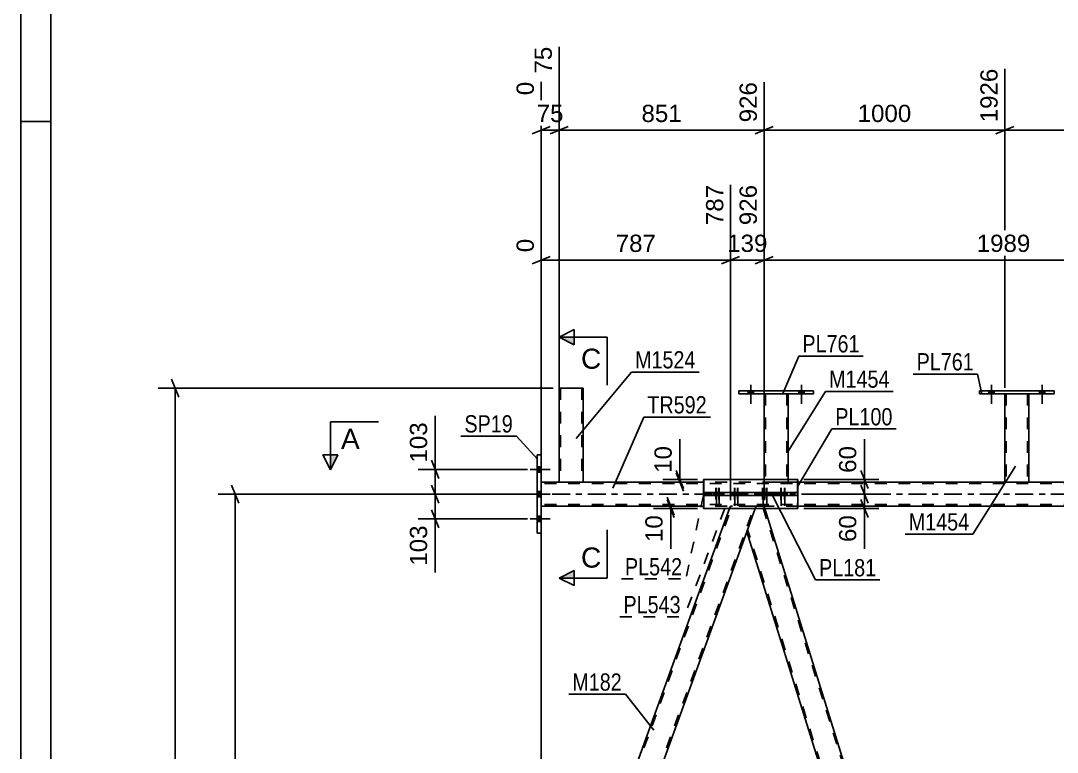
# Model space of a CAD drawing. Header units: millimetres. Extents: x -116 to 725, y -385 to 209.
# Drawn here: x -115.9 to 56.3, y -42.9 to 78.6 of the extents above; entities that cross this region are included whole.
import ezdxf

# ---------------------------------------------------------------- set-up
doc = ezdxf.new("R2010")
doc.units = ezdxf.units.MM
doc.linetypes.add('DXK_LINE_DOT2', pattern=[3.9198, 1.9599, -1.9599])
doc.linetypes.add('DXK_LINE_DOT3', pattern=[5.9187, 2.979, -0.9799, 0.9799, -0.9799])
doc.styles.add('Arial', font='arial.ttf', dxfattribs={"height": 0.2})
doc.styles.add('Arial Narrow', font='ARIALN.TTF', dxfattribs={"height": 0.2})

# ---------------------------------------------------------------- blocks, each defined once
blk = doc.blocks.new('Unknown-203724257-1113')
at = {"color": 5, "linetype": 'Continuous'}
for p, q in [((-115.93, 208.87), (-115.93, -385.13)), ((-110.93, 203.87), (-110.93, -380.13)), ((-110.93, 61.87), (-115.93, 61.87))]:
    blk.add_line(p, q, dxfattribs=at)
blk = doc.blocks.new('Part-203724257-5631 - 5151')
at = {"color": 7, "linetype": 'DXK_LINE_DOT2'}
for p, q in [((13.08, 0.24), (-2.53, 0.24)), ((-2.53, 0.24), (-2.53, -0.24)), ((4.04, 0.24), (4.04, -0.24)), ((6.39, -0.24), (6.39, 0.24)), ((13.08, 0.24), (13.08, -0.24)), ((13.08, -0.24), (-2.53, -0.24))]:
    blk.add_line(p, q, dxfattribs=at)
blk = doc.blocks.new('Part-203724257-5581 - 5151')
at = {"color": 7, "linetype": 'DXK_LINE_DOT2'}
for p, q in [((43.25, -123.22), (87.37, -2)), ((46.99, -123.22), (91.11, -2)), ((87.11, -2), (86.97, -2.4)), ((90.86, -2), (87.11, -2)), ((87.37, -2), (87.39, -2)), ((91.37, -2), (89.82, -6.25)), ((42.99, -123.22), (44.75, -118.4)), ((47.25, -123.22), (49, -118.4)), ((47.25, -123.22), (42.99, -123.22))]:
    blk.add_line(p, q, dxfattribs=at)
at = {"color": 2, "linetype": 'Continuous'}
for p, q in [((44.75, -118.4), (86.97, -2.4)), ((90.86, -2), (90.85, -2)), ((91.37, -2), (90.86, -2)), ((49, -118.4), (89.82, -6.25))]:
    blk.add_line(p, q, dxfattribs=at)
blk = doc.blocks.new('Bolt-203724257-5191 - 5151')
at = {"linetype": 'Continuous'}
for points in [[(4.91, 16.64), (5.79, 16.64), (5.79, 17.12), (4.91, 17.12)], [(13.31, 16.64), (14.19, 16.64), (14.19, 17.12), (13.31, 17.12)]]:
    blk.add_hatch(color=1, dxfattribs=at).paths.add_polyline_path(points)
at = {"color": 1, "linetype": 'Continuous'}
for p, q in [((5.35, 18.12), (5.35, 15)), ((13.75, 18.12), (13.75, 15)), ((4.91, 17.12), (4.91, 16.64)), ((5.79, 17.12), (5.79, 16.64)), ((13.31, 17.12), (13.31, 16.64)), ((14.19, 17.12), (14.19, 16.64))]:
    blk.add_line(p, q, dxfattribs=at)
blk = doc.blocks.new('Bolt-203724257-5192 - 5151')
at = {"linetype": 'Continuous'}
for points in [[(4.91, 16.64), (5.79, 16.64), (5.79, 17.12), (4.91, 17.12)], [(13.31, 16.64), (14.19, 16.64), (14.19, 17.12), (13.31, 17.12)]]:
    blk.add_hatch(color=1, dxfattribs=at).paths.add_polyline_path(points)
at = {"color": 1, "linetype": 'Continuous'}
for p, q in [((5.35, 18.12), (5.35, 15)), ((13.75, 18.12), (13.75, 15)), ((4.91, 17.12), (4.91, 16.64)), ((5.79, 17.12), (5.79, 16.64)), ((13.31, 17.12), (13.31, 16.64)), ((14.19, 17.12), (14.19, 16.64))]:
    blk.add_line(p, q, dxfattribs=at)
blk = doc.blocks.new('Bolt-203724257-5193 - 5151')
at = {"linetype": 'Continuous'}
for points in [[(44.91, 16.64), (45.79, 16.64), (45.79, 17.12), (44.91, 17.12)], [(53.31, 16.64), (54.19, 16.64), (54.19, 17.12), (53.31, 17.12)]]:
    blk.add_hatch(color=1, dxfattribs=at).paths.add_polyline_path(points)
at = {"color": 1, "linetype": 'Continuous'}
for p, q in [((45.35, 18.12), (45.35, 15)), ((53.75, 18.12), (53.75, 15)), ((44.91, 17.12), (44.91, 16.64)), ((45.79, 17.12), (45.79, 16.64)), ((53.31, 17.12), (53.31, 16.64)), ((54.19, 17.12), (54.19, 16.64))]:
    blk.add_line(p, q, dxfattribs=at)
blk = doc.blocks.new('Bolt-203724257-5194 - 5151')
at = {"linetype": 'Continuous'}
for points in [[(44.91, 16.64), (45.79, 16.64), (45.79, 17.12), (44.91, 17.12)], [(53.31, 16.64), (54.19, 16.64), (54.19, 17.12), (53.31, 17.12)]]:
    blk.add_hatch(color=1, dxfattribs=at).paths.add_polyline_path(points)
at = {"color": 1, "linetype": 'Continuous'}
for p, q in [((45.35, 18.12), (45.35, 15)), ((53.75, 18.12), (53.75, 15)), ((44.91, 17.12), (44.91, 16.64)), ((45.79, 17.12), (45.79, 16.64)), ((53.31, 17.12), (53.31, 16.64)), ((54.19, 17.12), (54.19, 16.64))]:
    blk.add_line(p, q, dxfattribs=at)
blk = doc.blocks.new('Bolt-203724257-5202 - 5151')
at = {"color": 1, "linetype": 'DXK_LINE_DOT2'}
for p, q in [((6.96, 0.24), (6.96, -0.24)), ((7.32, 1.04), (7.32, -1.96)), ((7.53, 0.24), (7.53, -0.24)), ((7.68, 0.24), (7.68, -0.24)), ((7.89, 1.04), (7.89, -1.96)), ((8.25, 0.24), (8.25, -0.24)), ((10, 0.24), (10, -0.24)), ((10.36, 1.04), (10.36, -1.96)), ((10.57, 0.24), (10.57, -0.24)), ((10.72, 0.24), (10.72, -0.24)), ((10.93, 1.04), (10.93, -1.96)), ((11.29, 0.24), (11.29, -0.24))]:
    blk.add_line(p, q, dxfattribs=at)
blk = doc.blocks.new('Part-203724257-5621 - 5151')
at = {"color": 2, "linetype": 'Continuous'}
for p, q in [((-42.14, -123.22), (1.83, -2.4)), ((-37.89, -123.22), (4.69, -6.25))]:
    blk.add_line(p, q, dxfattribs=at)
at = {"color": 7, "linetype": 'DXK_LINE_DOT2'}
for p, q in [((-41.89, -123.22), (2.23, -2)), ((-38.14, -123.22), (5.98, -2)), ((1.83, -2.4), (1.98, -2)), ((6.23, -2), (1.98, -2)), ((4.69, -6.25), (6.23, -2)), ((-37.89, -123.22), (-42.14, -123.22))]:
    blk.add_line(p, q, dxfattribs=at)
blk = doc.blocks.new('Bolt-203724257-5236 - 5151')
at = {"linetype": 'Continuous'}
for points in [[(-29.49, 3.66), (-29.49, 4.54), (-30.13, 4.54), (-30.13, 3.66)], [(-29.49, 3.66), (-29.49, 4.54), (-30.13, 4.54), (-30.13, 3.66)], [(-29.49, 3.66), (-29.49, 4.54), (-30.13, 4.54), (-30.13, 3.66)], [(-29.49, -0.44), (-29.49, 0.44), (-30.13, 0.44), (-30.13, -0.44)], [(-29.49, -0.44), (-29.49, 0.44), (-30.13, 0.44), (-30.13, -0.44)], [(-29.49, -4.54), (-29.49, -3.66), (-30.13, -3.66), (-30.13, -4.54)], [(-29.49, -4.54), (-29.49, -3.66), (-30.13, -3.66), (-30.13, -4.54)], [(-29.49, -4.54), (-29.49, -3.66), (-30.13, -3.66), (-30.13, -4.54)]]:
    blk.add_hatch(color=1, dxfattribs=at).paths.add_polyline_path(points)
at = {"color": 1, "linetype": 'Continuous'}
for p, q in [((-31.29, 4.1), (-27.97, 4.1)), ((-31.29, 4.1), (-27.97, 4.1)), ((-31.29, 4.1), (-27.97, 4.1)), ((-30.13, 4.54), (-29.49, 4.54)), ((-30.13, 4.54), (-29.49, 4.54)), ((-30.13, 4.54), (-29.49, 4.54)), ((-30.13, 3.66), (-29.49, 3.66)), ((-30.13, 3.66), (-29.49, 3.66)), ((-30.13, 3.66), (-29.49, 3.66)), ((-31.29, 0), (-27.97, 0)), ((-31.29, 0), (-27.97, 0)), ((-30.13, 0.44), (-29.49, 0.44)), ((-30.13, 0.44), (-29.49, 0.44)), ((-30.13, -0.44), (-29.49, -0.44)), ((-30.13, -0.44), (-29.49, -0.44)), ((-31.29, -4.1), (-27.97, -4.1)), ((-31.29, -4.1), (-27.97, -4.1)), ((-31.29, -4.1), (-27.97, -4.1)), ((-30.13, -3.66), (-29.49, -3.66)), ((-30.13, -3.66), (-29.49, -3.66)), ((-30.13, -3.66), (-29.49, -3.66)), ((-30.13, -4.54), (-29.49, -4.54)), ((-30.13, -4.54), (-29.49, -4.54)), ((-30.13, -4.54), (-29.49, -4.54))]:
    blk.add_line(p, q, dxfattribs=at)
blk = doc.blocks.new('Part-203724257-5247 - 5151')
at = {"color": 2, "linetype": 'Continuous'}
for p, q in [((-26.5, 2), (-29.49, 2)), ((-2.47, 2), (-22.5, 2)), ((47.55, 2), (13.17, 2)), ((82.11, 2), (51.55, 2)), ((-2.47, -2), (-29.49, -2)), ((82.11, -2), (13.17, -2))]:
    blk.add_line(p, q, dxfattribs=at)
at = {"color": 7, "linetype": 'DXK_LINE_DOT2'}
for p, q in [((-29.49, -2), (-29.49, 2)), ((623.74, 1.76), (-29.49, 1.76)), ((-22.5, 2), (-26.5, 2)), ((13.17, 2), (-2.47, 2)), ((51.55, 2), (47.55, 2)), ((623.74, -1.76), (-29.49, -1.76)), ((13.17, -2), (-2.47, -2))]:
    blk.add_line(p, q, dxfattribs=at)
at = {"color": 7, "linetype": 'DXK_LINE_DOT3'}
blk.add_line((-39.49, 0), (623.74, 0), dxfattribs=at)
blk = doc.blocks.new('Part-203724257-5252 - 5151')
at = {"color": 2, "linetype": 'Continuous'}
for p, q in [((3.35, 16.64), (3.35, 17.12)), ((3.35, 17.12), (15.75, 17.12)), ((15.75, 16.64), (3.35, 16.64)), ((15.75, 17.12), (15.75, 16.64))]:
    blk.add_line(p, q, dxfattribs=at)
blk = doc.blocks.new('Part-203724257-5267 - 5151')
at = {"color": 2, "linetype": 'Continuous'}
for p, q in [((-26.5, 17.6), (-26.5, 2)), ((-22.98, 17.6), (-26.5, 17.6)), ((-22.98, 17.6), (-22.5, 17.6)), ((-22.5, 17.6), (-22.5, 2)), ((-26.5, 2), (-22.54, 2)), ((-22.5, 2), (-22.54, 2))]:
    blk.add_line(p, q, dxfattribs=at)
at = {"color": 7, "linetype": 'DXK_LINE_DOT2'}
for p, q in [((-26.26, 17.6), (-26.26, 2)), ((-22.89, 17.6), (-22.81, 17.6)), ((-22.81, 17.6), (-22.8, 17.6)), ((-22.8, 17.6), (-22.76, 17.6)), ((-22.76, 17.6), (-22.74, 17.6)), ((-22.74, 17.6), (-22.74, 2)), ((-22.76, 2), (-22.74, 2))]:
    blk.add_line(p, q, dxfattribs=at)
blk = doc.blocks.new('Part-203724257-5272 - 5151')
at = {"color": 2, "linetype": 'Continuous'}
for p, q in [((43.35, 16.64), (43.35, 17.12)), ((43.35, 17.12), (55.75, 17.12)), ((55.75, 16.64), (43.35, 16.64)), ((55.75, 17.12), (55.75, 16.64))]:
    blk.add_line(p, q, dxfattribs=at)
blk = doc.blocks.new('Part-203724257-5277 - 5151')
at = {"color": 7, "linetype": 'DXK_LINE_DOT2'}
for p, q in [((47.55, 16.64), (47.55, 16.65)), ((47.55, 16.65), (47.55, 16.64)), ((47.58, 16.65), (47.55, 16.65)), ((47.55, 16.64), (47.55, 16.64)), ((47.55, 16.64), (47.58, 16.64)), ((47.69, 16.65), (47.58, 16.65)), ((47.58, 16.64), (47.69, 16.64)), ((47.84, 16.65), (47.69, 16.65)), ((47.69, 16.64), (47.84, 16.64)), ((47.79, 16.65), (47.79, 16.64)), ((47.79, 16.65), (47.79, 2)), ((47.79, 16.65), (47.8, 16.65)), ((47.8, 16.64), (47.79, 16.64)), ((47.8, 16.65), (47.86, 16.65)), ((47.86, 16.64), (47.8, 16.64)), ((51.25, 16.65), (47.84, 16.65)), ((51.25, 16.64), (47.84, 16.64)), ((47.86, 16.65), (47.93, 16.65)), ((51.16, 16.64), (47.86, 16.64)), ((51.24, 16.65), (47.93, 16.65)), ((51.24, 16.64), (51.16, 16.64)), ((51.24, 16.65), (51.29, 16.65)), ((51.29, 16.64), (51.24, 16.64)), ((51.41, 16.65), (51.25, 16.65)), ((51.25, 16.64), (51.41, 16.64)), ((51.29, 16.65), (51.31, 16.65)), ((51.31, 16.64), (51.29, 16.64)), ((51.31, 16.64), (51.31, 16.65)), ((51.31, 16.65), (51.31, 2)), ((51.51, 16.65), (51.41, 16.65)), ((51.41, 16.64), (51.51, 16.64)), ((51.55, 16.65), (51.51, 16.65)), ((51.51, 16.64), (51.55, 16.64)), ((51.55, 16.65), (51.55, 16.64)), ((51.55, 16.64), (51.55, 16.65)), ((51.55, 16.64), (51.55, 16.64)), ((47.55, 2), (47.58, 2)), ((47.58, 2), (47.69, 2)), ((47.69, 2), (47.84, 2)), ((47.8, 2), (47.79, 2)), ((47.79, 2), (47.8, 2)), ((47.86, 2), (47.8, 2)), ((47.8, 2), (47.84, 2)), ((51.25, 2), (47.84, 2)), ((47.84, 2), (47.86, 2)), ((51.16, 2), (47.86, 2)), ((47.86, 2), (47.93, 2)), ((51.29, 2), (47.93, 2)), ((51.24, 2), (51.16, 2)), ((51.29, 2), (51.24, 2)), ((51.25, 2), (51.41, 2)), ((51.31, 2), (51.29, 2)), ((51.29, 2), (51.31, 2)), ((51.41, 2), (51.51, 2)), ((51.51, 2), (51.55, 2))]:
    blk.add_line(p, q, dxfattribs=at)
at = {"color": 2, "linetype": 'Continuous'}
for p, q in [((47.55, 16.64), (47.55, 2)), ((51.55, 16.64), (51.55, 2)), ((47.58, 2), (47.55, 2)), ((47.69, 2), (47.58, 2)), ((47.84, 2), (47.69, 2)), ((51.25, 2), (47.84, 2)), ((51.41, 2), (51.25, 2)), ((51.51, 2), (51.41, 2)), ((51.55, 2), (51.51, 2))]:
    blk.add_line(p, q, dxfattribs=at)
blk = doc.blocks.new('Part-203724257-5317 - 5151')
at = {"color": 7, "linetype": 'DXK_LINE_DOT2'}
for p, q in [((7.55, 16.64), (7.55, 16.65)), ((7.55, 16.64), (7.55, 16.65)), ((7.58, 16.65), (7.55, 16.65)), ((7.55, 16.64), (7.55, 16.64)), ((7.55, 16.64), (7.58, 16.64)), ((7.69, 16.65), (7.58, 16.65)), ((7.58, 16.64), (7.69, 16.64)), ((7.84, 16.65), (7.69, 16.65)), ((7.69, 16.64), (7.84, 16.64)), ((7.79, 16.65), (7.79, 16.64)), ((7.79, 16.65), (7.79, 2)), ((7.79, 16.65), (7.8, 16.65)), ((7.8, 16.64), (7.79, 16.64)), ((7.8, 16.65), (7.86, 16.65)), ((7.86, 16.64), (7.8, 16.64)), ((11.25, 16.65), (7.84, 16.65)), ((11.25, 16.64), (7.84, 16.64)), ((7.86, 16.65), (7.93, 16.65)), ((11.16, 16.64), (7.86, 16.64)), ((11.24, 16.65), (7.93, 16.65)), ((11.24, 16.64), (11.16, 16.64)), ((11.24, 16.65), (11.29, 16.65)), ((11.29, 16.64), (11.24, 16.64)), ((11.41, 16.65), (11.25, 16.65)), ((11.25, 16.64), (11.41, 16.64)), ((11.29, 16.65), (11.31, 16.65)), ((11.31, 16.64), (11.29, 16.64)), ((11.31, 16.64), (11.31, 16.65)), ((11.31, 16.65), (11.31, 2)), ((11.51, 16.65), (11.41, 16.65)), ((11.41, 16.64), (11.51, 16.64)), ((11.55, 16.65), (11.51, 16.65)), ((11.51, 16.64), (11.55, 16.64)), ((11.55, 16.65), (11.55, 16.64)), ((11.55, 16.64), (11.55, 16.65)), ((11.55, 16.64), (11.55, 16.64)), ((7.55, 2.4), (7.55, 2)), ((7.58, 2), (7.55, 2)), ((7.55, 2), (7.58, 2)), ((7.69, 2), (7.58, 2)), ((7.58, 2), (7.69, 2)), ((7.84, 2), (7.69, 2)), ((7.69, 2), (7.84, 2)), ((7.8, 2), (7.79, 2)), ((7.79, 2), (7.8, 2)), ((7.86, 2), (7.8, 2)), ((7.8, 2), (7.86, 2)), ((11.25, 2), (7.84, 2)), ((11.25, 2), (7.84, 2)), ((11.16, 2), (7.86, 2)), ((7.86, 2), (7.93, 2)), ((11.24, 2), (7.93, 2)), ((11.24, 2), (11.16, 2)), ((11.29, 2), (11.24, 2)), ((11.24, 2), (11.29, 2)), ((11.25, 2), (11.41, 2)), ((11.41, 2), (11.25, 2)), ((11.31, 2), (11.29, 2)), ((11.29, 2), (11.31, 2)), ((11.41, 2), (11.51, 2)), ((11.51, 2), (11.41, 2)), ((11.51, 2), (11.55, 2)), ((11.55, 2), (11.51, 2)), ((11.55, 2.4), (11.55, 2))]:
    blk.add_line(p, q, dxfattribs=at)
at = {"color": 2, "linetype": 'Continuous'}
for p, q in [((7.55, 16.64), (7.55, 2.4)), ((11.55, 16.64), (11.55, 2.4))]:
    blk.add_line(p, q, dxfattribs=at)
blk = doc.blocks.new('Bolt-203724257-5653 - 5151')
at = {"linetype": 'Continuous'}
for points in [[(-0.01, 0.24), (-0.73, 0.24), (-0.73, -0.24), (-0.01, -0.24)], [(0.45, 0.24), (-0.27, 0.24), (-0.27, -0.24), (0.45, -0.24)], [(3.08, 0.24), (2.36, 0.24), (2.36, -0.24), (3.08, -0.24)], [(3.54, 0.24), (2.82, 0.24), (2.82, -0.24), (3.54, -0.24)]]:
    blk.add_hatch(color=1, dxfattribs=at).paths.add_polyline_path(points)
at = {"color": 1, "linetype": 'Continuous'}
for p, q in [((-0.73, 0.24), (-0.73, -0.24)), ((-0.37, 1.04), (-0.37, -1.96)), ((-0.27, 0.24), (-0.27, -0.24)), ((-0.01, 0.24), (-0.01, -0.24)), ((0.09, 1.04), (0.09, -1.96)), ((0.45, 0.24), (0.45, -0.24)), ((2.36, 0.24), (2.36, -0.24)), ((2.72, 1.04), (2.72, -1.96)), ((2.82, 0.24), (2.82, -0.24)), ((3.08, 0.24), (3.08, -0.24)), ((3.18, 1.04), (3.18, -1.96)), ((3.54, 0.24), (3.54, -0.24))]:
    blk.add_line(p, q, dxfattribs=at)
blk = doc.blocks.new('Part-203724257-5647 - 5151')
at = {"color": 2, "linetype": 'Continuous'}
for p, q in [((-2.47, 0.24), (-2.47, -0.24)), ((-2.47, 0.24), (13.17, 0.24)), ((4.1, -0.24), (4.1, 0.24)), ((6.46, -0.24), (6.46, 0.24)), ((13.17, 0.24), (13.17, -0.24)), ((-2.47, -0.24), (13.17, -0.24))]:
    blk.add_line(p, q, dxfattribs=at)
blk = doc.blocks.new('Part-203724257-5546 - 5151')
at = {"color": 2, "linetype": 'Continuous'}
for p, q in [((-30.13, 6.5), (-29.49, 6.5)), ((-30.13, 6.5), (-30.13, -6.5)), ((-29.49, 6.5), (-29.49, -6.5)), ((-29.49, -6.5), (-30.13, -6.5))]:
    blk.add_line(p, q, dxfattribs=at)
blk = doc.blocks.new('Bolt-203724257-5637 - 5151')
at = {"color": 1, "linetype": 'DXK_LINE_DOT2'}
for p, q in [((-0.8, 0.24), (-0.8, -0.24)), ((-0.44, 1.04), (-0.44, -1.96)), ((-0.33, 0.24), (-0.33, -0.24)), ((-0.08, 0.24), (-0.08, -0.24)), ((0.03, 1.04), (0.03, -1.96)), ((0.39, 0.24), (0.39, -0.24)), ((2.3, 0.24), (2.3, -0.24)), ((2.66, 1.04), (2.66, -1.96)), ((2.76, 0.24), (2.76, -0.24)), ((3.02, 0.24), (3.02, -0.24)), ((3.12, 1.04), (3.12, -1.96)), ((3.48, 0.24), (3.48, -0.24))]:
    blk.add_line(p, q, dxfattribs=at)
blk = doc.blocks.new('Part-203724257-5586 - 5151')
at = {"color": 2, "linetype": 'Continuous'}
for p, q in [((6.09, -2.4), (4.69, -6.25)), ((43.83, -118.4), (7.68, -2.4)), ((4.69, -6.25), (39.64, -118.4))]:
    blk.add_line(p, q, dxfattribs=at)
at = {"color": 7, "linetype": 'DXK_LINE_DOT2'}
for p, q in [((6.23, -2), (6.09, -2.4)), ((7.55, -2), (6.23, -2)), ((44.12, -120.12), (7.3, -2)), ((7.68, -2.4), (7.55, -2)), ((41.4, -123.22), (4.82, -5.88)), ((41.15, -123.22), (39.64, -118.4)), ((44.25, -119.75), (43.83, -118.4)), ((42.99, -123.22), (44.25, -119.75)), ((42.99, -123.22), (41.15, -123.22))]:
    blk.add_line(p, q, dxfattribs=at)
blk = doc.blocks.new('Part-203724257-5636 - 5151')
at = {"color": 2, "linetype": 'Continuous'}
for p, q in [((-2.53, 2.4), (-2.53, 2)), ((-2.47, 2.4), (-2.53, 2.4)), ((-2.53, -2.4), (-2.53, -2)), ((-2.47, -2.4), (-2.53, -2.4))]:
    blk.add_line(p, q, dxfattribs=at)
at = {"color": 7, "linetype": 'DXK_LINE_DOT2'}
for p, q in [((-2.53, 2), (-2.53, -2)), ((-2.47, 2.4), (13.08, 2.4)), ((13.08, 2.4), (13.08, -2.4)), ((13.08, -2.4), (-2.47, -2.4))]:
    blk.add_line(p, q, dxfattribs=at)
blk = doc.blocks.new('Part-203724257-5652 - 5151')
at = {"color": 2, "linetype": 'Continuous'}
for p, q in [((13.17, 2.4), (-2.47, 2.4)), ((-2.47, 2.4), (-2.47, 0.24)), ((13.17, 2.4), (13.17, 0.24)), ((-2.47, -2.4), (-2.47, -0.24)), ((13.17, -2.4), (13.17, -0.24)), ((13.17, -2.4), (-2.47, -2.4))]:
    blk.add_line(p, q, dxfattribs=at)
at = {"color": 7, "linetype": 'DXK_LINE_DOT2'}
for p, q in [((-2.47, -0.24), (-2.47, 0.24)), ((13.17, -0.24), (13.17, 0.24))]:
    blk.add_line(p, q, dxfattribs=at)
blk = doc.blocks.new('Bolt-203724257-5654 - 5151')
at = {"linetype": 'Continuous'}
for points in [[(7.76, 0.24), (7.04, 0.24), (7.04, -0.24), (7.76, -0.24)], [(8.35, 0.24), (7.63, 0.24), (7.63, -0.24), (8.35, -0.24)], [(10.78, 0.24), (10.06, 0.24), (10.06, -0.24), (10.78, -0.24)], [(11.37, 0.24), (10.65, 0.24), (10.65, -0.24), (11.37, -0.24)]]:
    blk.add_hatch(color=1, dxfattribs=at).paths.add_polyline_path(points)
at = {"color": 1, "linetype": 'Continuous'}
for p, q in [((7.04, 0.24), (7.04, -0.24)), ((7.4, 1.04), (7.4, -1.96)), ((7.63, 0.24), (7.63, -0.24)), ((7.76, 0.24), (7.76, -0.24)), ((7.99, 1.04), (7.99, -1.96)), ((8.35, 0.24), (8.35, -0.24)), ((10.06, 0.24), (10.06, -0.24)), ((10.42, 1.04), (10.42, -1.96)), ((10.65, 0.24), (10.65, -0.24)), ((10.78, 0.24), (10.78, -0.24)), ((11.01, 1.04), (11.01, -1.96)), ((11.37, 0.24), (11.37, -0.24))]:
    blk.add_line(p, q, dxfattribs=at)
blk = doc.blocks.new('StraightDimension-203724257-5993 - 5151')
at = {"color": 7, "linetype": 'Continuous'}
for p, q in [((47.55, 17.64), (47.55, 70.64)), ((7.55, 17.64), (7.55, 68.42)), ((9.05, 61.05), (6.05, 59.85)), ((7.55, 60.45), (47.55, 60.45)), ((46.05, 59.85), (49.05, 61.05))]:
    blk.add_line(p, q, dxfattribs=at)
at = {"color": 0, "linetype": 'Continuous'}
blk.add_wipeout([(46.95, 71.24), (42.75, 71.24), (42.75, 61.15), (46.95, 61.15)], dxfattribs=at)
at = {"color": 0}
blk.add_wipeout([(32.59, 61.2), (32.59, 65.4), (22.5, 65.4), (22.5, 61.2)], dxfattribs=at)
at = {"color": 3, "linetype": 'Continuous', "style": 'Arial'}
blk.add_text('1926', height=2.865, rotation=90.0002, dxfattribs=at).set_placement((46.35, 61.75))
at = {"color": 3, "style": 'Arial'}
blk.add_text('1000', height=2.865, dxfattribs=at).set_placement((23.1, 61.8))
blk = doc.blocks.new('StraightDimension-203724257-6377 - 5151')
at = {"color": 7, "linetype": 'Continuous'}
for p, q in [((1.98, -1), (1.98, 51.34)), ((7.55, -1), (7.55, 51.34)), ((0.48, 38.27), (3.48, 39.47)), ((1.98, 38.87), (7.55, 38.87)), ((9.05, 39.47), (6.05, 38.27))]:
    blk.add_line(p, q, dxfattribs=at)
at = {"color": 0}
blk.add_wipeout([(8.7, 39.62), (8.7, 43.82), (0.83, 43.82), (0.83, 39.62)], dxfattribs=at)
at = {"color": 3, "style": 'Arial'}
blk.add_text('139', height=2.865, dxfattribs=at).set_placement((1.43, 40.22))
at = {"color": 0, "linetype": 'Continuous'}
blk.add_wipeout([(6.95, 51.94), (2.75, 51.94), (2.75, 44.07), (6.95, 44.07)], dxfattribs=at)
at = {"color": 3, "linetype": 'Continuous', "style": 'Arial'}
blk.add_text('926', height=2.865, rotation=90.0002, dxfattribs=at).set_placement((6.35, 44.67))
blk = doc.blocks.new('StraightDimension-203724257-6009 - 5151')
at = {"color": 7, "linetype": 'Continuous'}
for p, q in [((-26.5, 16.38), (-26.5, 74.29)), ((-29.49, 3), (-29.49, 68.47)), ((-30.99, 59.85), (-27.99, 61.05)), ((-29.49, 60.45), (-26.5, 60.45)), ((-25, 61.05), (-28, 59.85))]:
    blk.add_line(p, q, dxfattribs=at)
at = {"color": 0, "linetype": 'Continuous'}
blk.add_wipeout([(-27.1, 74.89), (-31.3, 74.89), (-31.3, 69.25), (-27.1, 69.25)], dxfattribs=at)
at = {"color": 0}
blk.add_wipeout([(-25.17, 61.2), (-25.17, 65.4), (-30.82, 65.4), (-30.82, 61.2)], dxfattribs=at)
at = {"color": 3, "linetype": 'Continuous', "style": 'Arial'}
blk.add_text('75', height=2.865, rotation=90.0002, dxfattribs=at).set_placement((-27.7, 69.85))
at = {"color": 3, "style": 'Arial'}
blk.add_text('75', height=2.865, dxfattribs=at).set_placement((-30.22, 61.8))
at = {"color": 0, "linetype": 'Continuous'}
blk.add_wipeout([(-30.09, 69.07), (-34.29, 69.07), (-34.29, 65.65), (-30.09, 65.65)], dxfattribs=at)
at = {"color": 3, "linetype": 'Continuous', "style": 'Arial'}
blk.add_text('0', height=2.87, rotation=90.0002, dxfattribs=at).set_placement((-30.69, 66.25))
blk = doc.blocks.new('StraightDimension-203724257-6794 - 5151')
at = {"color": 7, "linetype": 'Continuous'}
for p, q in [((-47.67, 5.6), (-46.47, 2.6)), ((-31.72, 4.1), (-49.92, 4.1)), ((-47.07, 0), (-47.07, 4.1)), ((-46.47, -1.5), (-47.67, 1.5)), ((-31.13, 0), (-49.92, 0))]:
    blk.add_line(p, q, dxfattribs=at)
at = {"color": 0}
blk.add_wipeout([(-47.82, 12.5), (-52.02, 12.5), (-52.02, 4.62), (-47.82, 4.62)], dxfattribs=at)
at = {"color": 7, "linetype": 'Continuous'}
blk.add_line((-47.07, 4.1), (-47.07, 13.02), dxfattribs=at)
blk.add_line((-47.07, 4.1), (-47.07, 13.02), dxfattribs=at)
at = {"color": 3, "style": 'Arial'}
blk.add_text('103', height=2.865, rotation=90.0002, dxfattribs=at).set_placement((-48.42, 5.23))
blk = doc.blocks.new('StraightDimension-203724257-6842 - 5151')
at = {"color": 7, "linetype": 'Continuous'}
for p, q in [((-79.69, -1.5), (-80.89, 1.5)), ((-31.13, 0), (-83.14, 0)), ((-80.29, -125.86), (-80.29, 0)), ((-80.89, -124.36), (-79.69, -127.36)), ((-60.4, -125.86), (-83.14, -125.86))]:
    blk.add_line(p, q, dxfattribs=at)
at = {"color": 0}
blk.add_wipeout([(-81.04, -57.88), (-85.24, -57.88), (-85.24, -67.98), (-81.04, -67.98)], dxfattribs=at)
at = {"color": 3, "style": 'Arial'}
blk.add_text('3147', height=2.865, rotation=90.0002, dxfattribs=at).set_placement((-81.64, -67.38))
blk = doc.blocks.new('StraightDimension-203724257-6588 - 5151')
at = {"color": 7, "linetype": 'Continuous'}
for p, q in [((23.62, 1.5), (24.82, -1.5)), ((14.17, 0), (26.62, 0)), ((24.82, -3.9), (23.62, -0.9)), ((24.22, -2.4), (24.22, 0)), ((14.17, -2.4), (26.62, -2.4))]:
    blk.add_line(p, q, dxfattribs=at)
at = {"color": 0}
blk.add_wipeout([(23.47, -2.93), (19.27, -2.93), (19.27, -8.57), (23.47, -8.57)], dxfattribs=at)
at = {"color": 7, "linetype": 'Continuous'}
blk.add_line((24.22, -2.4), (24.22, -9.1), dxfattribs=at)
blk.add_line((24.22, -2.4), (24.22, -9.1), dxfattribs=at)
at = {"color": 3, "style": 'Arial'}
blk.add_text('60', height=2.865, rotation=90.0002, dxfattribs=at).set_placement((22.87, -7.97))
blk = doc.blocks.new('StraightDimension-203724257-6755 - 5151')
at = {"color": 7, "linetype": 'Continuous'}
for p, q in [((-8.56, -0.5), (-7.36, -3.5)), ((-7.36, -3.9), (-8.56, -0.9)), ((-3.53, -2), (-10.81, -2)), ((-3.53, -2.4), (-10.81, -2.4)), ((-7.96, -2.4), (-7.96, -2))]:
    blk.add_line(p, q, dxfattribs=at)
at = {"color": 0}
blk.add_wipeout([(-8.71, -2.93), (-12.91, -2.93), (-12.91, -8.57), (-8.71, -8.57)], dxfattribs=at)
at = {"color": 7, "linetype": 'Continuous'}
blk.add_line((-7.96, -2.4), (-7.96, -9.1), dxfattribs=at)
blk.add_line((-7.96, -2.4), (-7.96, -9.1), dxfattribs=at)
at = {"color": 3, "style": 'Arial'}
blk.add_text('10', height=2.865, rotation=90.0002, dxfattribs=at).set_placement((-9.31, -7.97))
blk = doc.blocks.new('StraightDimension-203724257-6598 - 5151')
at = {"color": 7, "linetype": 'Continuous'}
for p, q in [((-29.49, -3), (-29.49, -57.71)), ((-58.76, -122.22), (-58.76, -52.46)), ((-57.26, -54.71), (-60.26, -55.91)), ((-30.99, -55.91), (-27.99, -54.71)), ((-58.76, -55.31), (-29.49, -55.31))]:
    blk.add_line(p, q, dxfattribs=at)
at = {"color": 0}
blk.add_wipeout([(-39.08, -54.56), (-39.08, -50.36), (-49.17, -50.36), (-49.17, -54.56)], dxfattribs=at)
at = {"color": 3, "style": 'Arial'}
blk.add_text('1469', height=2.865, dxfattribs=at).set_placement((-48.57, -53.96))
blk = doc.blocks.new('StraightDimension-203724257-6772 - 5151')
at = {"color": 7, "linetype": 'Continuous'}
for p, q in [((-89.67, 16.1), (-90.87, 19.1)), ((-27.5, 17.6), (-93.12, 17.6)), ((-90.27, -133.6), (-90.27, 17.6)), ((-90.87, -132.1), (-89.67, -135.1)), ((35.5, -133.6), (-93.12, -133.6))]:
    blk.add_line(p, q, dxfattribs=at)
at = {"color": 0}
blk.add_wipeout([(-91.02, -52.95), (-95.22, -52.95), (-95.22, -63.04), (-91.02, -63.04)], dxfattribs=at)
at = {"color": 3, "style": 'Arial'}
blk.add_text('3780', height=2.865, rotation=90.0002, dxfattribs=at).set_placement((-91.62, -62.44))
blk = doc.blocks.new('StraightDimension-203724257-6001 - 5151')
at = {"color": 7, "linetype": 'Continuous'}
for p, q in [((-26.5, 16.38), (-26.5, 74.29)), ((7.55, 17.64), (7.55, 68.42)), ((-25, 61.05), (-28, 59.85)), ((-26.5, 60.45), (7.55, 60.45)), ((6.05, 59.85), (9.05, 61.05))]:
    blk.add_line(p, q, dxfattribs=at)
at = {"color": 0, "linetype": 'Continuous'}
blk.add_wipeout([(6.95, 69.02), (2.75, 69.02), (2.75, 61.15), (6.95, 61.15)], dxfattribs=at)
at = {"color": 0}
blk.add_wipeout([(-5.54, 61.2), (-5.54, 65.4), (-13.41, 65.4), (-13.41, 61.2)], dxfattribs=at)
at = {"color": 3, "linetype": 'Continuous', "style": 'Arial'}
blk.add_text('926', height=2.865, rotation=90.0002, dxfattribs=at).set_placement((6.35, 61.75))
at = {"color": 3, "style": 'Arial'}
blk.add_text('851', height=2.865, dxfattribs=at).set_placement((-12.81, 61.8))
blk = doc.blocks.new('StraightDimension-203724257-5985 - 5151')
at = {"color": 7, "linetype": 'Continuous'}
for p, q in [((47.55, 17.64), (47.55, 70.64)), ((87.55, 17.64), (87.55, 70.64)), ((49.05, 61.05), (46.05, 59.85)), ((47.55, 60.45), (87.55, 60.45)), ((86.05, 59.85), (89.05, 61.05))]:
    blk.add_line(p, q, dxfattribs=at)
at = {"color": 0, "linetype": 'Continuous'}
blk.add_wipeout([(86.95, 71.24), (82.75, 71.24), (82.75, 61.15), (86.95, 61.15)], dxfattribs=at)
at = {"color": 0}
blk.add_wipeout([(72.59, 61.2), (72.59, 65.4), (62.5, 65.4), (62.5, 61.2)], dxfattribs=at)
at = {"color": 3, "linetype": 'Continuous', "style": 'Arial'}
blk.add_text('2926', height=2.865, rotation=90.0002, dxfattribs=at).set_placement((86.35, 61.75))
at = {"color": 3, "style": 'Arial'}
blk.add_text('1000', height=2.865, dxfattribs=at).set_placement((63.1, 61.8))
blk = doc.blocks.new('StraightDimension-203724257-6364 - 5151')
at = {"color": 7, "linetype": 'Continuous'}
for p, q in [((1.98, -1), (1.98, 51.34)), ((-29.49, 3), (-29.49, 42.4)), ((-27.99, 39.47), (-30.99, 38.27)), ((-29.49, 38.87), (1.98, 38.87)), ((0.48, 38.27), (3.48, 39.47))]:
    blk.add_line(p, q, dxfattribs=at)
at = {"color": 0, "linetype": 'Continuous'}
for points in [[(1.38, 51.94), (-2.82, 51.94), (-2.82, 44.07), (1.38, 44.07)], [(-30.09, 43), (-34.29, 43), (-34.29, 39.57), (-30.09, 39.57)]]:
    blk.add_wipeout(points, dxfattribs=at)
at = {"color": 0}
blk.add_wipeout([(-9.82, 39.62), (-9.82, 43.82), (-17.69, 43.82), (-17.69, 39.62)], dxfattribs=at)
at = {"color": 3, "linetype": 'Continuous', "style": 'Arial'}
for s, height, p in [('787', 2.865, (0.78, 44.67)), ('0', 2.87, (-30.69, 40.17))]:
    blk.add_text(s, height=height, rotation=90.0002, dxfattribs=at).set_placement(p)
at = {"color": 3, "style": 'Arial'}
blk.add_text('787', height=2.865, dxfattribs=at).set_placement((-17.09, 40.22))
blk = doc.blocks.new('StraightDimension-203724257-6421 - 5151')
at = {"color": 7, "linetype": 'Continuous'}
for p, q in [((87.11, -1), (87.11, 53.57)), ((7.55, -1), (7.55, 51.34)), ((9.05, 39.47), (6.05, 38.27)), ((7.55, 38.87), (87.11, 38.87)), ((85.61, 38.27), (88.61, 39.47))]:
    blk.add_line(p, q, dxfattribs=at)
at = {"color": 0, "linetype": 'Continuous'}
blk.add_wipeout([(86.51, 54.17), (82.31, 54.17), (82.31, 44.07), (86.51, 44.07)], dxfattribs=at)
at = {"color": 0}
blk.add_wipeout([(52.38, 39.62), (52.38, 43.82), (42.28, 43.82), (42.28, 39.62)], dxfattribs=at)
at = {"color": 3, "linetype": 'Continuous', "style": 'Arial'}
blk.add_text('2915', height=2.865, rotation=90.0002, dxfattribs=at).set_placement((85.91, 44.67))
at = {"color": 3, "style": 'Arial'}
blk.add_text('1989', height=2.865, dxfattribs=at).set_placement((42.88, 40.22))
blk = doc.blocks.new('StraightDimension-203724257-6579 - 5151')
at = {"color": 7, "linetype": 'Continuous'}
for p, q in [((23.62, 3.9), (24.82, 0.9)), ((14.17, 2.4), (26.62, 2.4)), ((24.22, 0), (24.22, 2.4)), ((24.82, -1.5), (23.62, 1.5)), ((14.17, 0), (26.62, 0))]:
    blk.add_line(p, q, dxfattribs=at)
at = {"color": 0}
blk.add_wipeout([(23.47, 8.57), (19.27, 8.57), (19.27, 2.92), (23.47, 2.92)], dxfattribs=at)
at = {"color": 7, "linetype": 'Continuous'}
blk.add_line((24.22, 2.4), (24.22, 9.1), dxfattribs=at)
blk.add_line((24.22, 2.4), (24.22, 9.1), dxfattribs=at)
at = {"color": 3, "style": 'Arial'}
blk.add_text('60', height=2.865, rotation=90.0002, dxfattribs=at).set_placement((22.87, 3.52))
blk = doc.blocks.new('StraightDimension-203724257-6703 - 5151')
at = {"color": 7, "linetype": 'Continuous'}
for p, q in [((-7.04, 3.9), (-5.84, 0.9)), ((-5.84, 0.5), (-7.04, 3.5)), ((-3.53, 2.4), (-9.29, 2.4)), ((-3.53, 2), (-9.29, 2)), ((-6.44, 2), (-6.44, 2.4))]:
    blk.add_line(p, q, dxfattribs=at)
at = {"color": 0}
blk.add_wipeout([(-7.19, 8.57), (-11.39, 8.57), (-11.39, 2.92), (-7.19, 2.92)], dxfattribs=at)
at = {"color": 7, "linetype": 'Continuous'}
blk.add_line((-6.44, 2.4), (-6.44, 9.1), dxfattribs=at)
blk.add_line((-6.44, 2.4), (-6.44, 9.1), dxfattribs=at)
at = {"color": 3, "style": 'Arial'}
blk.add_text('10', height=2.865, rotation=90.0002, dxfattribs=at).set_placement((-7.79, 3.52))
blk = doc.blocks.new('StraightDimension-203724257-6786 - 5151')
at = {"color": 7, "linetype": 'Continuous'}
for p, q in [((-47.67, 1.5), (-46.47, -1.5)), ((-31.13, 0), (-49.92, 0)), ((-47.07, -4.1), (-47.07, 0)), ((-46.47, -5.6), (-47.67, -2.6)), ((-31.75, -4.1), (-49.92, -4.1))]:
    blk.add_line(p, q, dxfattribs=at)
at = {"color": 0}
blk.add_wipeout([(-47.82, -4.63), (-52.02, -4.63), (-52.02, -12.5), (-47.82, -12.5)], dxfattribs=at)
at = {"color": 7, "linetype": 'Continuous'}
blk.add_line((-47.07, -4.1), (-47.07, -13.02), dxfattribs=at)
blk.add_line((-47.07, -4.1), (-47.07, -13.02), dxfattribs=at)
at = {"color": 3, "style": 'Arial'}
blk.add_text('103', height=2.865, rotation=90.0002, dxfattribs=at).set_placement((-48.42, -11.9))
blk = doc.blocks.new('Mark-203724257-5263 - 5151')
at = {"color": 0}
blk.add_wipeout([(-3.82, 20.87), (-3.82, 23.87), (-13.88, 23.87), (-13.88, 20.87)], dxfattribs=at)
blk.add_wipeout([(-3.82, 20.87), (-3.82, 23.87), (-13.88, 23.87), (-13.88, 20.87)], dxfattribs=at)
at = {"color": 30, "linetype": 'Continuous'}
for p, q in [((-23.67, 9.21), (-14.48, 20.27)), ((-14.48, 20.27), (-3.22, 20.27))]:
    blk.add_line(p, q, dxfattribs=at)
at = {"color": 3, "style": 'Arial Narrow'}
blk.add_text('M1524', height=2.863, dxfattribs=at).set_placement((-13.88, 20.87))
blk = doc.blocks.new('Mark-203724257-5617 - 5151')
at = {"color": 0}
blk.add_wipeout([(-16.08, -32.66), (-16.08, -29.66), (-24.3, -29.66), (-24.3, -32.66)], dxfattribs=at)
blk.add_wipeout([(-16.08, -32.66), (-16.08, -29.66), (-24.3, -29.66), (-24.3, -32.66)], dxfattribs=at)
at = {"color": 30, "linetype": 'Continuous'}
for p in [(-24.9, -33.26), (-10.77, -39.2)]:
    blk.add_line(p, (-15.48, -33.26), dxfattribs=at)
at = {"color": 3, "style": 'Arial Narrow'}
blk.add_text('M182', height=2.863, dxfattribs=at).set_placement((-24.3, -32.66))
blk = doc.blocks.new('Mark-203724257-5243 - 5151')
at = {"color": 0}
blk.add_wipeout([(-1.96, 13.39), (-1.96, 16.39), (-11.83, 16.39), (-11.83, 13.39)], dxfattribs=at)
blk.add_wipeout([(-1.96, 13.39), (-1.96, 16.39), (-11.83, 16.39), (-11.83, 13.39)], dxfattribs=at)
at = {"color": 30, "linetype": 'Continuous'}
for p, q in [((-17.57, 0.99), (-12.43, 12.79)), ((-12.43, 12.79), (-1.36, 12.79))]:
    blk.add_line(p, q, dxfattribs=at)
at = {"color": 3, "style": 'Arial Narrow'}
blk.add_text('TR592', height=2.863, dxfattribs=at).set_placement((-11.83, 13.39))
blk = doc.blocks.new('Mark-203724257-5248 - 5151')
at = {"color": 0}
blk.add_wipeout([(23.42, 23.53), (23.42, 26.53), (13.92, 26.53), (13.92, 23.53)], dxfattribs=at)
blk.add_wipeout([(23.42, 23.53), (23.42, 26.53), (13.92, 26.53), (13.92, 23.53)], dxfattribs=at)
at = {"color": 30, "linetype": 'Continuous'}
for p, q in [((10.67, 16.71), (13.32, 22.93)), ((13.32, 22.93), (24.02, 22.93))]:
    blk.add_line(p, q, dxfattribs=at)
at = {"color": 3, "style": 'Arial Narrow'}
blk.add_text('PL761', height=2.863, dxfattribs=at).set_placement((13.92, 23.53))
blk = doc.blocks.new('Mark-203724257-5268 - 5151')
at = {"color": 0}
blk.add_wipeout([(42.4, 20.54), (42.4, 23.54), (32.9, 23.54), (32.9, 20.54)], dxfattribs=at)
blk.add_wipeout([(42.4, 20.54), (42.4, 23.54), (32.9, 23.54), (32.9, 20.54)], dxfattribs=at)
at = {"color": 30, "linetype": 'Continuous'}
for p in [(32.3, 19.94), (43.75, 16.64)]:
    blk.add_line(p, (43, 19.94), dxfattribs=at)
at = {"color": 3, "style": 'Arial Narrow'}
blk.add_text('PL761', height=2.863, dxfattribs=at).set_placement((32.9, 20.54))
blk = doc.blocks.new('Mark-203724257-5273 - 5151')
at = {"color": 0}
blk.add_wipeout([(41.64, -6.05), (41.64, -3.05), (31.59, -3.05), (31.59, -6.05)], dxfattribs=at)
blk.add_wipeout([(41.64, -6.05), (41.64, -3.05), (31.59, -3.05), (31.59, -6.05)], dxfattribs=at)
at = {"color": 30, "linetype": 'Continuous'}
for p in [(49.3, 4.63), (30.99, -6.65)]:
    blk.add_line(p, (42.24, -6.65), dxfattribs=at)
at = {"color": 3, "style": 'Arial Narrow'}
blk.add_text('M1454', height=2.863, dxfattribs=at).set_placement((31.59, -6.05))
blk = doc.blocks.new('Mark-203724257-5313 - 5151')
at = {"color": 0}
blk.add_wipeout([(28.4, 17.66), (28.4, 20.66), (18.35, 20.66), (18.35, 17.66)], dxfattribs=at)
blk.add_wipeout([(28.4, 17.66), (28.4, 20.66), (18.35, 20.66), (18.35, 17.66)], dxfattribs=at)
at = {"color": 30, "linetype": 'Continuous'}
for p, q in [((11.55, 7.13), (17.75, 17.06)), ((17.75, 17.06), (29, 17.06))]:
    blk.add_line(p, q, dxfattribs=at)
at = {"color": 3, "style": 'Arial Narrow'}
blk.add_text('M1454', height=2.863, dxfattribs=at).set_placement((18.35, 17.66))
blk = doc.blocks.new('Mark-203724257-5643 - 5151')
at = {"color": 0}
blk.add_wipeout([(26.19, -13.67), (26.19, -10.67), (16.69, -10.67), (16.69, -13.67)], dxfattribs=at)
blk.add_wipeout([(26.19, -13.67), (26.19, -10.67), (16.69, -10.67), (16.69, -13.67)], dxfattribs=at)
at = {"color": 30, "linetype": 'Continuous'}
for p, q in [((8.94, -0.24), (16.09, -14.27)), ((16.09, -14.27), (26.79, -14.27))]:
    blk.add_line(p, q, dxfattribs=at)
at = {"color": 3, "style": 'Arial Narrow'}
blk.add_text('PL181', height=2.863, dxfattribs=at).set_placement((16.69, -13.67))
blk = doc.blocks.new('Mark-203724257-5542 - 5151')
at = {"color": 0}
blk.add_wipeout([(-34.18, 10.23), (-34.18, 13.23), (-42.22, 13.23), (-42.22, 10.23)], dxfattribs=at)
blk.add_wipeout([(-34.18, 10.23), (-34.18, 13.23), (-42.22, 13.23), (-42.22, 10.23)], dxfattribs=at)
at = {"color": 30, "linetype": 'Continuous'}
for p in [(-42.82, 9.63), (-30.08, 5.79)]:
    blk.add_line(p, (-33.58, 9.63), dxfattribs=at)
at = {"color": 3, "style": 'Arial Narrow'}
blk.add_text('SP19', height=2.863, dxfattribs=at).set_placement((-42.22, 10.23))
blk = doc.blocks.new('Mark-203724257-5627 - 5151')
at = {"color": 0}
blk.add_wipeout([(-6.04, -13.51), (-6.04, -10.51), (-15.55, -10.51), (-15.55, -13.51)], dxfattribs=at)
blk.add_wipeout([(-6.04, -13.51), (-6.04, -10.51), (-15.55, -10.51), (-15.55, -13.51)], dxfattribs=at)
at = {"color": 30, "linetype": 'DXK_LINE_DOT2'}
for p in [(-2.53, -0.24), (-16.15, -14.11)]:
    blk.add_line(p, (-5.44, -14.11), dxfattribs=at)
at = {"color": 3, "style": 'Arial Narrow'}
blk.add_text('PL542', height=2.863, dxfattribs=at).set_placement((-15.55, -13.51))
blk = doc.blocks.new('Mark-203724257-5632 - 5151')
at = {"color": 0}
blk.add_wipeout([(-6.3, -19.8), (-6.3, -16.8), (-15.8, -16.8), (-15.8, -19.8)], dxfattribs=at)
blk.add_wipeout([(-6.3, -19.8), (-6.3, -16.8), (-15.8, -16.8), (-15.8, -19.8)], dxfattribs=at)
at = {"color": 30, "linetype": 'DXK_LINE_DOT2'}
for p in [(1.03, -2.4), (-16.4, -20.4)]:
    blk.add_line(p, (-5.7, -20.4), dxfattribs=at)
at = {"color": 3, "style": 'Arial Narrow'}
blk.add_text('PL543', height=2.863, dxfattribs=at).set_placement((-15.8, -19.8))
blk = doc.blocks.new('Mark-203724257-5648 - 5151')
at = {"color": 0}
blk.add_wipeout([(28.9, 11.41), (28.9, 14.41), (19.39, 14.41), (19.39, 11.41)], dxfattribs=at)
blk.add_wipeout([(28.9, 11.41), (28.9, 14.41), (19.39, 14.41), (19.39, 11.41)], dxfattribs=at)
at = {"color": 30, "linetype": 'Continuous'}
for p, q in [((13.17, 1.3), (18.79, 10.81)), ((18.79, 10.81), (29.5, 10.81))]:
    blk.add_line(p, q, dxfattribs=at)
at = {"color": 3, "style": 'Arial Narrow'}
blk.add_text('PL100', height=2.863, dxfattribs=at).set_placement((19.39, 11.41))
blk = doc.blocks.new('SectionMark-203724257-7057 - 5151')
at = {"linetype": 'Continuous'}
for points in [[(-23.99, 26.06), (-23.99, 24.81), (-26.49, 26.06)], [(-23.99, -12.72), (-23.99, -13.97), (-26.49, -13.97)]]:
    blk.add_hatch(color=6, dxfattribs=at).paths.add_polyline_path(points)
at = {"color": 6, "linetype": 'Continuous'}
for p, q in [((-26.49, 26.06), (-23.99, 27.31)), ((-18.49, 26.06), (-26.49, 26.06)), ((-26.49, 26.06), (-23.99, 24.81)), ((-23.99, 24.81), (-23.99, 27.31)), ((-18.49, 26.06), (-18.49, 18.06)), ((-18.49, -13.97), (-18.49, -5.97)), ((-26.49, -13.97), (-23.99, -12.72)), ((-23.99, -12.72), (-23.99, -15.22)), ((-18.49, -13.97), (-26.49, -13.97)), ((-23.99, -15.22), (-26.49, -13.97))]:
    blk.add_line(p, q, dxfattribs=at)
at = {"color": 0, "linetype": 'Continuous'}
for points in [[(-19.49, 20.81), (-19.49, 24.31), (-22.86, 24.31), (-22.86, 20.81)], [(-19.49, -12.22), (-19.49, -8.72), (-22.86, -8.72), (-22.86, -12.22)]]:
    blk.add_wipeout(points, dxfattribs=at)
at = {"color": 3, "linetype": 'Continuous', "style": 'Arial'}
for p in [(-22.86, 20.81), (-22.86, -12.22)]:
    blk.add_text('C', height=3.34, dxfattribs=at).set_placement(p)
blk = doc.blocks.new('SectionMark-203724257-7065 - 5151')
at = {"linetype": 'Continuous'}
blk.add_hatch(color=6, dxfattribs=at).paths.add_polyline_path([(-64.48, 6.5), (-63.23, 6.5), (-64.48, 4)])
at = {"color": 6, "linetype": 'Continuous'}
for p, q in [((-64.48, 12), (-56.48, 12)), ((-64.48, 12), (-64.48, 4)), ((-64.48, 4), (-65.73, 6.5)), ((-63.23, 6.5), (-65.73, 6.5)), ((-64.48, 4), (-63.23, 6.5))]:
    blk.add_line(p, q, dxfattribs=at)
at = {"color": 0, "linetype": 'Continuous'}
blk.add_wipeout([(-59.62, 7.5), (-59.62, 11), (-62.73, 11), (-62.73, 7.5)], dxfattribs=at)
at = {"color": 3, "linetype": 'Continuous', "style": 'Arial'}
blk.add_text('A', height=3.34, dxfattribs=at).set_placement((-62.73, 7.5))

msp = doc.modelspace()

# ---------------------------------------------------------------- block references
for name in ['Unknown-203724257-1113', 'Part-203724257-5267 - 5151', 'Bolt-203724257-5191 - 5151', 'Bolt-203724257-5192 - 5151', 'Bolt-203724257-5193 - 5151', 'Bolt-203724257-5194 - 5151', 'Part-203724257-5252 - 5151', 'Part-203724257-5317 - 5151', 'Part-203724257-5272 - 5151', 'Part-203724257-5277 - 5151', 'Part-203724257-5546 - 5151', 'Bolt-203724257-5236 - 5151', 'Part-203724257-5247 - 5151', 'Part-203724257-5636 - 5151', 'Part-203724257-5652 - 5151', 'Part-203724257-5631 - 5151', 'Part-203724257-5647 - 5151', 'Bolt-203724257-5637 - 5151', 'Bolt-203724257-5653 - 5151', 'Bolt-203724257-5202 - 5151', 'Bolt-203724257-5654 - 5151', 'Part-203724257-5621 - 5151', 'Part-203724257-5586 - 5151', 'Part-203724257-5581 - 5151']:
    msp.add_blockref(name, (0, 0))

# ---------------------------------------------------------------- next in the draw order: block references
for name in ['StraightDimension-203724257-6009 - 5151', 'StraightDimension-203724257-5993 - 5151', 'StraightDimension-203724257-6588 - 5151', 'StraightDimension-203724257-6755 - 5151']:
    msp.add_blockref(name, (0, 0))

# ---------------------------------------------------------------- next in the draw order: block references
for name in ['StraightDimension-203724257-5985 - 5151', 'StraightDimension-203724257-6377 - 5151', 'StraightDimension-203724257-6794 - 5151']:
    msp.add_blockref(name, (0, 0))

# ---------------------------------------------------------------- next in the draw order: block references
msp.add_blockref('StraightDimension-203724257-6842 - 5151', (0, 0))

# ---------------------------------------------------------------- next in the draw order: block references
msp.add_blockref('StraightDimension-203724257-6598 - 5151', (0, 0))

# ---------------------------------------------------------------- next in the draw order: block references
msp.add_blockref('StraightDimension-203724257-6772 - 5151', (0, 0))

# ---------------------------------------------------------------- next in the draw order: block references
for name in ['StraightDimension-203724257-6001 - 5151', 'Mark-203724257-5617 - 5151']:
    msp.add_blockref(name, (0, 0))

# ---------------------------------------------------------------- next in the draw order: block references
for name in ['StraightDimension-203724257-6421 - 5151', 'StraightDimension-203724257-6364 - 5151']:
    msp.add_blockref(name, (0, 0))

# ---------------------------------------------------------------- next in the draw order: block references
for name in ['Mark-203724257-5248 - 5151', 'Mark-203724257-5268 - 5151', 'Mark-203724257-5542 - 5151', 'StraightDimension-203724257-6703 - 5151', 'StraightDimension-203724257-6579 - 5151', 'Mark-203724257-5273 - 5151', 'StraightDimension-203724257-6786 - 5151']:
    msp.add_blockref(name, (0, 0))

# ---------------------------------------------------------------- next in the draw order: block references
for name in ['Mark-203724257-5263 - 5151', 'Mark-203724257-5313 - 5151', 'Mark-203724257-5627 - 5151', 'Mark-203724257-5643 - 5151']:
    msp.add_blockref(name, (0, 0))

# ---------------------------------------------------------------- next in the draw order: block references
for name in ['SectionMark-203724257-7057 - 5151', 'Mark-203724257-5243 - 5151', 'Mark-203724257-5648 - 5151', 'Mark-203724257-5632 - 5151']:
    msp.add_blockref(name, (0, 0))

# ---------------------------------------------------------------- next in the draw order: block references
msp.add_blockref('SectionMark-203724257-7065 - 5151', (0, 0))

doc.saveas('drawing.dxf')
